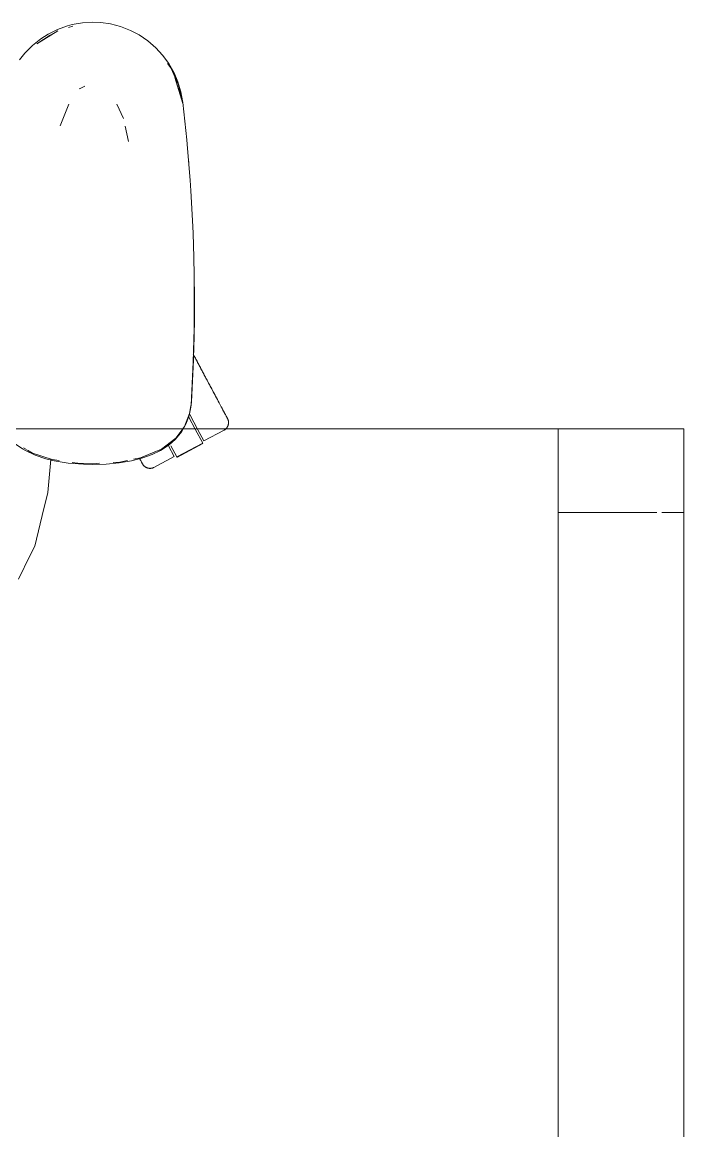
# Model space of a CAD drawing. Header units: millimetres. Extents: x 155927 to 317870, y -36033 to 97293.
# Drawn here: x 171078 to 171394, y 18048 to 18577 of the extents above; entities that cross this region are included whole.
import ezdxf

# ---------------------------------------------------------------- set-up
doc = ezdxf.new("R2010")
doc.units = ezdxf.units.MM
doc.header["$MEASUREMENT"] = 0
doc.layers.add('G-IMPT', color=8, linetype='CONTINUOUS', lineweight=9)
doc.layers.add('I-FURN', color=8, linetype='CONTINUOUS', lineweight=9)

msp = doc.modelspace()

# ---------------------------------------------------------------- linework, layer by layer
at = {"layer": 'G-IMPT'}
for p, q in [((171101.88, 18576.24), (171099.75, 18575.68)), ((171106.83, 18577.12), (171101.88, 18576.24)), ((171111.87, 18577.42), (171106.83, 18577.12)), ((171111.87, 18577.42), (171115.72, 18577.24)), ((171120.23, 18576.6), (171115.72, 18577.24)), ((171120.23, 18576.6), (171125.1, 18575.33)), ((171095.08, 18573.32), (171085.13, 18567)), ((171091.4, 18571.16), (171085.13, 18567)), ((171090.47, 18571.72), (171086.92, 18569.46)), ((171094.98, 18573.97), (171090.47, 18571.72)), ((171095.08, 18573.32), (171091.4, 18571.16)), ((171094.98, 18573.97), (171099.75, 18575.68)), ((171100.19, 18574.88), (171102.22, 18575.5)), ((171129.81, 18573.5), (171125.1, 18575.33)), ((171133.97, 18571.31), (171129.81, 18573.5)), ((171133.97, 18571.31), (171138.14, 18568.48)), ((171082.95, 18566.27), (171079.4, 18562.66)), ((171082.95, 18566.27), (171086.92, 18569.46)), ((171138.14, 18568.48), (171141.97, 18565.16)), ((171079.4, 18562.66), (171076.77, 18559.36)), ((171145.14, 18561.72), (171141.97, 18565.16)), ((171145.14, 18561.72), (171148.13, 18557.64)), ((171147.44, 18557.68), (171149.04, 18555.57)), ((171150.65, 18553.2), (171148.13, 18557.64)), ((171152.78, 18547.51), (171149.04, 18555.57)), ((171150.65, 18553.2), (171152.46, 18548.96)), ((171154.82, 18538.54), (171150.99, 18551)), ((171150.99, 18551), (171153.9, 18541.85)), ((171105.82, 18545.79), (171105.37, 18545.49)), ((171108.04, 18546.8), (171105.82, 18545.79)), ((171152.46, 18548.96), (171153.92, 18544.1)), ((171152.78, 18547.51), (171154.69, 18539.1)), ((171154.82, 18539.05), (171153.92, 18544.1)), ((171154.82, 18538.54), (171153.9, 18541.85)), ((171156.73, 18521.13), (171154.82, 18539.05)), ((171096.15, 18527.84), (171100.29, 18538.26)), ((171123.25, 18538.17), (171126.51, 18531.39)), ((171128.85, 18520.34), (171127.28, 18527.77)), ((171157.07, 18517), (171156.73, 18521.13)), ((171158.32, 18501.94), (171157.07, 18517)), ((171157.67, 18510.12), (171157.5, 18511.8)), ((171158.32, 18501.94), (171158.64, 18496.85)), ((171158.64, 18496.85), (171159.45, 18482.71)), ((171159.71, 18476.69), (171159.45, 18482.71)), ((171159.71, 18476.69), (171160.1, 18464.93)), ((171159.85, 18471.8), (171159.96, 18469.87)), ((171159.96, 18469.87), (171159.97, 18468.37)), ((171160.26, 18456.51), (171160.1, 18464.93)), ((171160.26, 18456.51), (171160.15, 18426.49)), ((171160.26, 18456.51), (171160.31, 18436.33)), ((171160.26, 18456.51), (171160.35, 18445.72)), ((171160.15, 18426.49), (171160.35, 18445.72)), ((171160.31, 18436.33), (171159.8, 18414.93)), ((171160.31, 18436.33), (171159.84, 18416.14)), ((171160.31, 18436.33), (171160.15, 18426.49)), ((171160.29, 18434.29), (171160.22, 18432.38)), ((171160.26, 18436.82), (171160.29, 18434.29)), ((171160.15, 18426.49), (171159.8, 18414.93)), ((171159.84, 18416.14), (171158.76, 18394.36)), ((171159.8, 18414.93), (171158.76, 18394.36)), ((171159.84, 18416.14), (171158.87, 18395.96)), ((171159.8, 18414.93), (171159.84, 18416.14)), ((171158.76, 18394.36), (171158.87, 18395.96)), ((171158.04, 18390.49), (171155.63, 18384.3)), ((171158.04, 18390.49), (171158.62, 18394.34)), ((171158.06, 18390.31), (171158.5, 18392.71)), ((171158.76, 18394.36), (171158.5, 18392.71)), ((171156.3, 18385.33), (171155.02, 18383.09)), ((171156.3, 18385.33), (171157.69, 18388.97)), ((171158.06, 18390.31), (171157.69, 18388.97)), ((171154.34, 18381.89), (171151.26, 18378.15)), ((171154.73, 18383.09), (171151.46, 18378.67)), ((171155.02, 18383.09), (171154.34, 18381.89)), ((171155.63, 18384.3), (171154.73, 18383.09)), ((171074.81, 18376.04), (171078.26, 18373.6)), ((171144.18, 18372.83), (171148.23, 18375.48)), ((171151.46, 18378.67), (171144.67, 18373.45)), ((171148.23, 18375.48), (171151.26, 18378.15)), ((171079.63, 18372.79), (171078.26, 18373.6)), ((171080.13, 18373.19), (171078.69, 18374.06)), ((171084.27, 18370.58), (171079.63, 18372.79)), ((171083.05, 18371.45), (171080.6, 18372.91)), ((171092.44, 18368.42), (171083.05, 18371.45)), ((171089.36, 18368.85), (171084.27, 18370.58)), ((171135.77, 18369.26), (171130.29, 18367.83)), ((171134.66, 18369.29), (171131.19, 18368.58)), ((171134.66, 18369.29), (171140.28, 18371.61)), ((171135.77, 18369.26), (171140.1, 18370.85)), ((171144.18, 18372.83), (171140.1, 18370.85)), ((171144.67, 18373.45), (171140.28, 18371.61)), ((171089.36, 18368.85), (171093.28, 18367.87)), ((171091.82, 18368.55), (171090.38, 18352.67)), ((171095.74, 18367.95), (171092.44, 18368.42)), ((171093.28, 18367.87), (171100.05, 18366.75)), ((171107.36, 18366.18), (171100.05, 18366.75)), ((171104.7, 18366.69), (171101.92, 18367.08)), ((171104.7, 18366.69), (171111.87, 18366.46)), ((171107.36, 18366.18), (171111.87, 18366.09)), ((171114.98, 18366.65), (171111.87, 18366.46)), ((171111.87, 18366.09), (171118.21, 18366.27)), ((171124.36, 18366.83), (171118.21, 18366.27)), ((171124.69, 18367.25), (171121.49, 18367.05)), ((171124.36, 18366.83), (171130.29, 18367.83)), ((171128.44, 18368.01), (171124.69, 18367.25)), ((171090.38, 18352.67), (171089.08, 18347.38)), ((171084.1, 18327.07), (171088.5, 18345.01)), ((171088.5, 18345.01), (171089.08, 18347.38)), ((171081.95, 18322.7), (171084.1, 18327.07)), ((171081.95, 18322.7), (171076.3, 18311.24))]:
    msp.add_line(p, q, dxfattribs=at)
at = {"layer": 'I-FURN'}
for p, q in [((171160.29, 18417.84), (171159.76, 18418.82)), ((171160, 18418.37), (171160.53, 18417.39)), ((171160.81, 18416.85), (171160.29, 18417.84)), ((171160.53, 18417.39), (171161.06, 18416.39)), ((171161.34, 18415.85), (171160.81, 18416.85)), ((171161.06, 18416.39), (171161.59, 18415.39)), ((171161.88, 18414.85), (171161.34, 18415.85)), ((171161.59, 18415.39), (171162.12, 18414.39)), ((171162.41, 18413.85), (171161.88, 18414.85)), ((171162.12, 18414.39), (171162.66, 18413.38)), ((171162.94, 18412.84), (171162.41, 18413.85)), ((171162.66, 18413.38), (171163.19, 18412.38)), ((171163.48, 18411.84), (171162.94, 18412.84)), ((171163.19, 18412.38), (171163.72, 18411.37)), ((171164.01, 18410.83), (171163.48, 18411.84)), ((171163.72, 18411.37), (171164.26, 18410.37)), ((171164.54, 18409.83), (171164.01, 18410.83)), ((171164.26, 18410.37), (171164.79, 18409.38)), ((171165.07, 18408.84), (171164.54, 18409.83)), ((171164.79, 18409.38), (171165.31, 18408.39)), ((171165.6, 18407.85), (171165.07, 18408.84)), ((171165.31, 18408.39), (171165.84, 18407.4)), ((171166.12, 18406.87), (171165.6, 18407.85)), ((171165.84, 18407.4), (171166.36, 18406.43)), ((171166.63, 18405.91), (171166.12, 18406.87)), ((171166.36, 18406.43), (171166.87, 18405.46)), ((171167.14, 18404.95), (171166.63, 18405.91)), ((171166.87, 18405.46), (171167.37, 18404.51)), ((171167.64, 18404), (171167.14, 18404.95)), ((171167.37, 18404.51), (171167.87, 18403.57)), ((171168.14, 18403.07), (171167.64, 18404)), ((171167.87, 18403.57), (171168.36, 18402.65)), ((171168.62, 18402.16), (171168.14, 18403.07)), ((171168.36, 18402.65), (171168.84, 18401.75)), ((171169.1, 18401.27), (171168.62, 18402.16)), ((171168.84, 18401.75), (171169.32, 18400.86)), ((171169.57, 18400.39), (171169.1, 18401.27)), ((171169.32, 18400.86), (171169.78, 18399.99)), ((171170.02, 18399.53), (171169.57, 18400.39)), ((171169.78, 18399.99), (171170.23, 18399.14)), ((171170.47, 18398.7), (171170.02, 18399.53)), ((171170.9, 18397.88), (171170.47, 18398.7)), ((171171.32, 18397.1), (171170.9, 18397.88)), ((171171.72, 18396.33), (171171.32, 18397.1)), ((171172.11, 18395.6), (171171.72, 18396.33)), ((171172.49, 18394.89), (171172.11, 18395.6)), ((171172.85, 18394.21), (171172.49, 18394.89)), ((171173.19, 18393.57), (171172.85, 18394.21)), ((171173.52, 18392.95), (171173.19, 18393.57)), ((171173.83, 18392.37), (171173.52, 18392.95)), ((171173.67, 18392.68), (171173.97, 18392.11)), ((171174.12, 18391.82), (171173.83, 18392.37)), ((171173.97, 18392.11), (171174.25, 18391.57)), ((171174.4, 18391.3), (171174.12, 18391.82)), ((171174.25, 18391.57), (171174.52, 18391.07)), ((171174.66, 18390.82), (171174.4, 18391.3)), ((171174.52, 18391.07), (171174.77, 18390.61)), ((171174.89, 18390.37), (171174.66, 18390.82)), ((171174.77, 18390.61), (171175, 18390.18)), ((171157.63, 18388.76), (171160.72, 18382.95)), ((171162, 18382.66), (171158.08, 18390.04)), ((171175.11, 18389.96), (171174.89, 18390.37)), ((171175, 18390.18), (171175.2, 18389.78)), ((171175.31, 18389.59), (171175.11, 18389.96)), ((171175.2, 18389.78), (171175.39, 18389.43)), ((171175.49, 18389.25), (171175.31, 18389.59)), ((171175.39, 18389.43), (171175.56, 18389.11)), ((171175.65, 18388.95), (171175.49, 18389.25)), ((171175.56, 18389.11), (171175.71, 18388.83)), ((171175.78, 18388.7), (171175.65, 18388.95)), ((171175.71, 18388.83), (171175.84, 18388.59)), ((171175.9, 18388.48), (171175.78, 18388.7)), ((171175.84, 18388.59), (171175.95, 18388.39)), ((171176, 18388.3), (171175.9, 18388.48)), ((171175.95, 18388.39), (171176.03, 18388.23)), ((171176.07, 18388.16), (171176, 18388.3)), ((171176.03, 18388.23), (171176.1, 18388.11)), ((171176.12, 18388.06), (171176.07, 18388.16)), ((171176.1, 18388.11), (171176.14, 18388.02)), ((171176.16, 18388), (171176.12, 18388.06)), ((171176.14, 18388.02), (171176.16, 18387.98)), ((171176.17, 18387.98), (171176.16, 18388)), ((171176.16, 18387.98), (171176.17, 18387.98)), ((171176.17, 18387.98), (171176.24, 18387.83)), ((171176.24, 18387.83), (171176.31, 18387.69)), ((171176.31, 18387.69), (171176.37, 18387.54)), ((171176.37, 18387.54), (171176.42, 18387.38)), ((171176.42, 18387.38), (171176.47, 18387.23)), ((171176.47, 18387.23), (171176.51, 18387.08)), ((171176.53, 18385.16), (171176.49, 18385)), ((171176.51, 18387.08), (171176.55, 18386.92)), ((171176.56, 18385.32), (171176.53, 18385.16)), ((171176.55, 18386.92), (171176.58, 18386.76)), ((171176.59, 18385.48), (171176.56, 18385.32)), ((171176.58, 18386.76), (171176.6, 18386.6)), ((171176.61, 18385.64), (171176.59, 18385.48)), ((171176.6, 18386.6), (171176.62, 18386.44)), ((171176.63, 18385.8), (171176.61, 18385.64)), ((171176.62, 18386.44), (171176.63, 18386.28)), ((171176.63, 18386.28), (171176.64, 18386.12)), ((171176.64, 18385.96), (171176.63, 18385.8)), ((171176.64, 18386.12), (171176.64, 18385.96)), ((171394.07, 18383.09), (169394.07, 18383.09)), ((169394.07, 18383.09), (171394.07, 18383.09)), ((171160.72, 18382.95), (171164.28, 18376.25)), ((171164.81, 18377.38), (171162, 18382.66)), ((171164.81, 18377.38), (171174.5, 18382.53)), ((171174.54, 18382.55), (171174.5, 18382.53)), ((171174.68, 18382.63), (171174.54, 18382.55)), ((171174.81, 18382.71), (171174.68, 18382.63)), ((171174.95, 18382.8), (171174.81, 18382.71)), ((171175.08, 18382.9), (171174.95, 18382.8)), ((171175.2, 18383), (171175.08, 18382.9)), ((171175.32, 18383.11), (171175.2, 18383)), ((171175.44, 18383.22), (171175.32, 18383.11)), ((171175.55, 18383.33), (171175.44, 18383.22)), ((171175.66, 18383.45), (171175.55, 18383.33)), ((171175.76, 18383.58), (171175.66, 18383.45)), ((171175.86, 18383.7), (171175.76, 18383.58)), ((171175.95, 18383.84), (171175.86, 18383.7)), ((171176.04, 18383.97), (171175.95, 18383.84)), ((171176.12, 18384.11), (171176.04, 18383.97)), ((171176.2, 18384.25), (171176.12, 18384.11)), ((171176.27, 18384.4), (171176.2, 18384.25)), ((171176.33, 18384.55), (171176.27, 18384.4)), ((171176.39, 18384.7), (171176.33, 18384.55)), ((171176.44, 18384.85), (171176.39, 18384.7)), ((171176.49, 18385), (171176.44, 18384.85)), ((171334.07, 17948.45), (171334.07, 18383.09)), ((171334.07, 18383.09), (171334.07, 18343.09)), ((171394.07, 18383.09), (171334.07, 18383.09)), ((171394.07, 18383.09), (171334.07, 18383.09)), ((171394.07, 18343.09), (171394.07, 18383.09)), ((171394.07, 18383.09), (171394.07, 17948.45)), ((171394.07, 17583.09), (171394.07, 18383.09)), ((171394.07, 18383.09), (171394.07, 17583.09)), ((171150.69, 18369.86), (171147.93, 18375.06)), ((171151.92, 18369.68), (171149.1, 18374.97)), ((171164.28, 18376.25), (171151.92, 18369.68)), ((171152.01, 18369.51), (171164.37, 18376.08)), ((171141, 18364.71), (171150.69, 18369.86)), ((171134.15, 18369.01), (171134.38, 18368.58)), ((171134.5, 18368.36), (171134.28, 18368.77)), ((171134.38, 18368.58), (171134.59, 18368.19)), ((171134.69, 18367.99), (171134.5, 18368.36)), ((171134.59, 18368.19), (171134.78, 18367.83)), ((171134.87, 18367.66), (171134.69, 18367.99)), ((171134.78, 18367.83), (171134.95, 18367.51)), ((171135.03, 18367.36), (171134.87, 18367.66)), ((171134.95, 18367.51), (171135.1, 18367.24)), ((171135.17, 18367.1), (171135.03, 18367.36)), ((171135.1, 18367.24), (171135.22, 18366.99)), ((171135.28, 18366.88), (171135.17, 18367.1)), ((171135.22, 18366.99), (171135.33, 18366.79)), ((171135.38, 18366.7), (171135.28, 18366.88)), ((171135.33, 18366.79), (171135.42, 18366.63)), ((171135.45, 18366.56), (171135.38, 18366.7)), ((171135.42, 18366.63), (171135.48, 18366.51)), ((171135.51, 18366.46), (171135.45, 18366.56)), ((171135.48, 18366.51), (171135.53, 18366.43)), ((171135.54, 18366.4), (171135.51, 18366.46)), ((171135.53, 18366.43), (171135.55, 18366.39)), ((171135.55, 18366.38), (171135.54, 18366.4)), ((171135.55, 18366.39), (171135.55, 18366.38)), ((171135.57, 18366.34), (171135.55, 18366.38)), ((171135.65, 18366.2), (171135.57, 18366.34)), ((171135.74, 18366.07), (171135.65, 18366.2)), ((171135.83, 18365.93), (171135.74, 18366.07)), ((171135.92, 18365.8), (171135.83, 18365.93)), ((171136.03, 18365.68), (171135.92, 18365.8)), ((171136.13, 18365.56), (171136.03, 18365.68)), ((171136.24, 18365.44), (171136.13, 18365.56)), ((171136.36, 18365.33), (171136.24, 18365.44)), ((171136.48, 18365.22), (171136.36, 18365.33)), ((171136.6, 18365.12), (171136.48, 18365.22)), ((171136.73, 18365.02), (171136.6, 18365.12)), ((171136.86, 18364.93), (171136.73, 18365.02)), ((171137, 18364.84), (171136.86, 18364.93)), ((171137.14, 18364.76), (171137, 18364.84)), ((171137.28, 18364.68), (171137.14, 18364.76)), ((171137.42, 18364.61), (171137.28, 18364.68)), ((171137.57, 18364.55), (171137.42, 18364.61)), ((171137.72, 18364.49), (171137.57, 18364.55)), ((171137.87, 18364.44), (171137.72, 18364.49)), ((171138.03, 18364.39), (171137.87, 18364.44)), ((171138.18, 18364.35), (171138.03, 18364.39)), ((171138.34, 18364.32), (171138.18, 18364.35)), ((171138.5, 18364.29), (171138.34, 18364.32)), ((171138.66, 18364.27), (171138.5, 18364.29)), ((171138.82, 18364.25), (171138.66, 18364.27)), ((171138.98, 18364.24), (171138.82, 18364.25)), ((171139.14, 18364.24), (171138.98, 18364.24)), ((171139.31, 18364.25), (171139.14, 18364.24)), ((171139.47, 18364.26), (171139.31, 18364.25)), ((171139.63, 18364.28), (171139.47, 18364.26)), ((171139.79, 18364.3), (171139.63, 18364.28)), ((171139.94, 18364.33), (171139.79, 18364.3)), ((171140.1, 18364.37), (171139.94, 18364.33)), ((171140.26, 18364.41), (171140.1, 18364.37)), ((171140.41, 18364.46), (171140.26, 18364.41)), ((171140.56, 18364.51), (171140.41, 18364.46)), ((171140.71, 18364.57), (171140.56, 18364.51)), ((171140.86, 18364.64), (171140.71, 18364.57)), ((171141, 18364.71), (171140.86, 18364.64)), ((171334.07, 18343.09), (171334.07, 16823.09)), ((171381.17, 18343.09), (171334.07, 18343.09)), ((171381.17, 18343.09), (171334.07, 18343.09)), ((171394.07, 18343.09), (171383.49, 18343.09)), ((171394.07, 18343.09), (171383.49, 18343.09)), ((171394.07, 16823.09), (171394.07, 18343.09))]:
    msp.add_line(p, q, dxfattribs=at)

doc.saveas('drawing.dxf')
